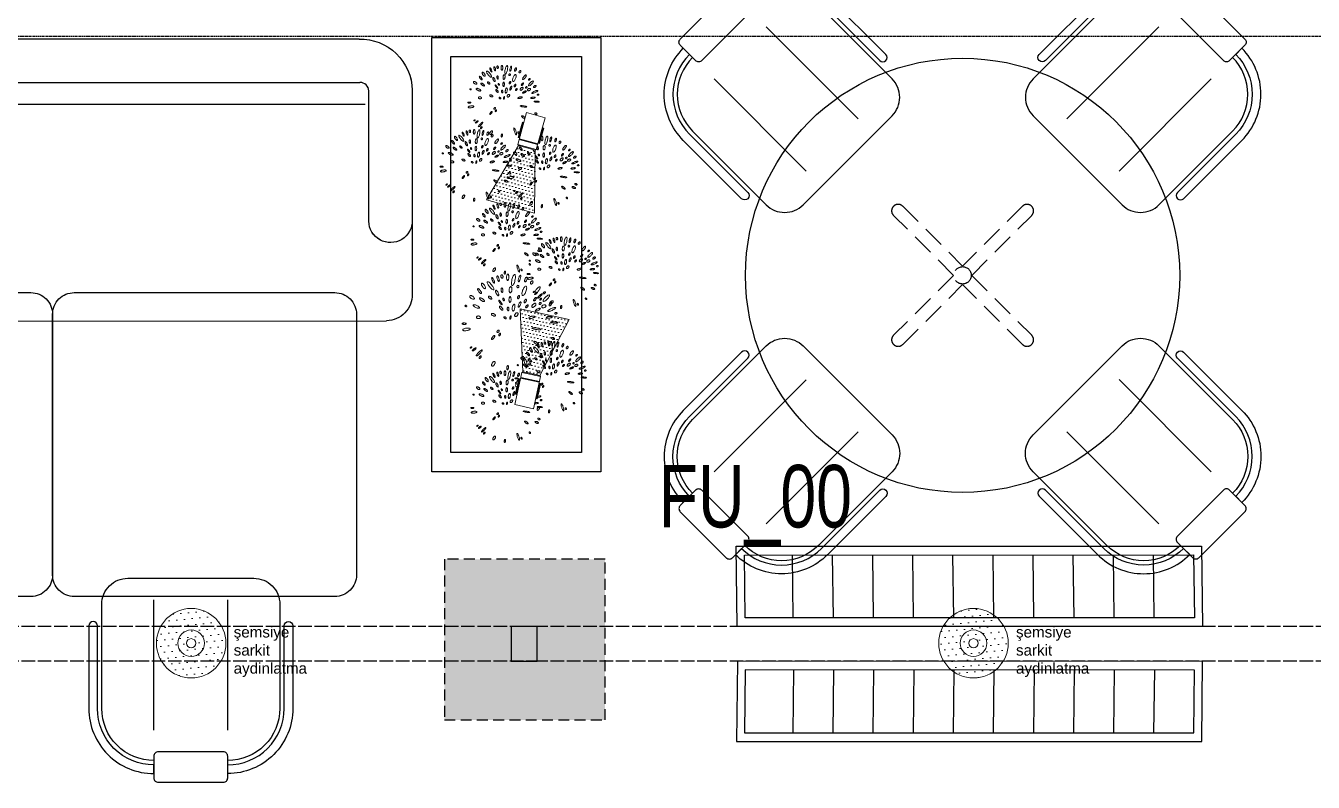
# Model space of a CAD drawing. Header units: millimetres. Extents: x 2562 to 7288, y 778 to 5635.
# Drawn here: x 5415.4 to 5712, y 1087.8 to 1262 of the extents above; entities that cross this region are included whole.
import ezdxf

# ---------------------------------------------------------------- set-up
doc = ezdxf.new("R2010")
doc.units = ezdxf.units.MM
doc.set_wipeout_variables(frame=1)
doc.linetypes.add('HIDDEN', pattern=[0.375, 0.25, -0.125])
doc.linetypes.add('x-ref_base plan 1$0$C2-A104-16$0$HIDDEN', pattern=[0.375, 0.25, -0.125])
for name, color, linetype in [('0-gnl-gor1', 1, 'Continuous'), ('0-gnl-gor2', 6, 'Continuous'), ('0-gnl-gor3', 252, 'Continuous'), ('0-gnl-gor5', 254, 'Continuous'), ('0-gnl-ust', 191, 'HIDDEN'), ('2-tef-aksesuar', 30, 'Continuous'), ('2-tef-hrkt-mobilya', 251, 'Continuous'), ('BH-DO-NOTLAR', 12, 'Continuous')]:
    doc.layers.add(name, color=color, linetype=linetype)
doc.layers.add('ONOFF_LI-11', color=7, linetype='Continuous', lineweight=0, true_color=0xcc33a1)
doc.styles.add('geomim', font='ARIALN.TTF')
doc.styles.get("Standard").update_dxf_attribs({"font": 'arial.ttf'})

# ---------------------------------------------------------------- blocks, each defined once
blk = doc.blocks.new('BP_Abelia grandiflora')
at = {"layer": '0-gnl-gor5', "lineweight": 9}
for points in [[(-0.1169, 0.1861, 0.228205), (-0.1179, 0.1848, 0.088786), (-0.1179, 0.181, 0.045809), (-0.1169, 0.177, 0.034018), (-0.1147, 0.1718, 0.034018), (-0.1117, 0.167, 0.045809), (-0.109, 0.1638, 0.088786), (-0.1059, 0.1617, 0.228205), (-0.1043, 0.1617, 0.228205), (-0.1034, 0.163, 0.088786), (-0.1033, 0.1668, 0.045809), (-0.1044, 0.1708, 0.034018), (-0.1066, 0.176, 0.034018), (-0.1095, 0.1808, 0.045809), (-0.1123, 0.184, 0.088786), (-0.1154, 0.1861, 0.228205)], [(-0.0949, 0.2077, 0.206976), (-0.0962, 0.2062, 0.096084), (-0.0969, 0.2021, 0.052894), (-0.0962, 0.1976, 0.039992), (-0.0943, 0.1919, 0.039992), (-0.0914, 0.1866, 0.052894), (-0.0886, 0.183, 0.096084), (-0.0851, 0.1807, 0.206976), (-0.0831, 0.1807, 0.206976), (-0.0818, 0.1821, 0.096084), (-0.0811, 0.1862, 0.052894), (-0.0818, 0.1908, 0.039992), (-0.0837, 0.1965, 0.039992), (-0.0866, 0.2018, 0.052894), (-0.0894, 0.2054, 0.096084), (-0.0929, 0.2077, 0.206976)], [(-0.0624, 0.1861, 0.029169), (-0.0573, 0.1778, 0.03978), (-0.0528, 0.1723, 0.081053), (-0.0476, 0.1685, 0.247796), (-0.0454, 0.1685, 0.247796), (-0.0441, 0.1704, 0.081053), (-0.0445, 0.1768, 0.03978), (-0.0466, 0.1836, 0.029169), (-0.0507, 0.1924, 0.029169), (-0.0558, 0.2006, 0.03978), (-0.0603, 0.2061, 0.081053), (-0.0655, 0.21, 0.247796), (-0.0677, 0.2099, 0.247796), (-0.0689, 0.2081, 0.081053), (-0.0686, 0.2016, 0.03978), (-0.0665, 0.1949, 0.029169)], [(-0.0439, 0.2257, 0.261938), (-0.0448, 0.2249, 0.075007), (-0.0454, 0.2211, 0.035692), (-0.0451, 0.2169, 0.025978), (-0.044, 0.2111, 0.025978), (-0.0423, 0.2055, 0.035692), (-0.0406, 0.2017, 0.075007), (-0.0383, 0.1986, 0.261938), (-0.0372, 0.1982, 0.261938), (-0.0363, 0.199, 0.075007), (-0.0357, 0.2029, 0.035692), (-0.036, 0.2071, 0.025978), (-0.0371, 0.2128, 0.025978), (-0.0388, 0.2184, 0.035692), (-0.0405, 0.2223, 0.075007), (-0.0428, 0.2254, 0.261938)], [(-0.0182, 0.2289, 0.243416), (-0.0193, 0.2281, 0.082852), (-0.0205, 0.2245, 0.04109), (-0.0209, 0.2203, 0.030206), (-0.0205, 0.2146, 0.030206), (-0.0194, 0.209, 0.04109), (-0.018, 0.205, 0.082852), (-0.0159, 0.2019, 0.243416), (-0.0146, 0.2014, 0.243416), (-0.0135, 0.2022, 0.082852), (-0.0123, 0.2058, 0.04109), (-0.012, 0.21, 0.030206), (-0.0124, 0.2157, 0.030206), (-0.0135, 0.2213, 0.04109), (-0.0149, 0.2252, 0.082852), (-0.0169, 0.2284, 0.243416)], [(0.0025, 0.2302, 0.154562), (0.0008, 0.2297, 0.106795), (-0.0008, 0.2278, 0.073326), (-0.0017, 0.2253, 0.059836), (-0.002, 0.222, 0.059836), (-0.0016, 0.2187, 0.073326), (-0.0005, 0.2163, 0.106795), (0.0013, 0.2145, 0.154562), (0.003, 0.214, 0.154562), (0.0046, 0.2146, 0.106795), (0.0063, 0.2165, 0.073326), (0.0072, 0.219, 0.059836), (0.0075, 0.2223, 0.059836), (0.007, 0.2255, 0.073326), (0.0059, 0.228, 0.106795), (0.0042, 0.2298, 0.154562)], [(0.0309, 0.2284, 0.217322), (0.0291, 0.228, 0.092688), (0.0264, 0.2249, 0.049364), (0.0246, 0.2208, 0.036974), (0.023, 0.215, 0.036974), (0.0223, 0.209, 0.049364), (0.0226, 0.2045, 0.092688), (0.024, 0.2006, 0.217322), (0.0255, 0.1996, 0.217322), (0.0273, 0.2, 0.092688), (0.03, 0.2031, 0.049364), (0.0318, 0.2072, 0.036974), (0.0334, 0.213, 0.036974), (0.0341, 0.219, 0.049364), (0.0338, 0.2235, 0.092688), (0.0324, 0.2274, 0.217322)], [(0.0625, 0.2217, 0.256191), (0.0601, 0.2214, 0.077505), (0.0549, 0.2164, 0.037329), (0.0505, 0.2097, 0.027247), (0.0458, 0.1998, 0.027247), (0.0422, 0.1895, 0.037329), (0.0406, 0.1816, 0.077505), (0.0407, 0.1744, 0.256191), (0.0422, 0.1726, 0.256191), (0.0445, 0.1728, 0.077505), (0.0497, 0.1779, 0.037329), (0.0541, 0.1846, 0.027247), (0.0588, 0.1944, 0.027247), (0.0624, 0.2048, 0.037329), (0.0641, 0.2126, 0.077505), (0.0639, 0.2199, 0.256191)], [(0.0872, 0.2131, 0.259831), (0.0859, 0.213, 0.07593), (0.0827, 0.2101, 0.036288), (0.0799, 0.2062, 0.026439), (0.0768, 0.2004, 0.026439), (0.0743, 0.1943, 0.036288), (0.0731, 0.1897, 0.07593), (0.0729, 0.1854, 0.259831), (0.0737, 0.1843, 0.259831), (0.0751, 0.1844, 0.07593), (0.0783, 0.1873, 0.036288), (0.0811, 0.1912, 0.026439), (0.0842, 0.197, 0.026439), (0.0866, 0.203, 0.036288), (0.0879, 0.2077, 0.07593), (0.088, 0.212, 0.259831)], [(0.1147, 0.1991, 0.205663), (0.1132, 0.1993, 0.096491), (0.1103, 0.1979, 0.053352), (0.1077, 0.1954, 0.040391), (0.105, 0.1915, 0.040391), (0.1029, 0.1873, 0.053352), (0.102, 0.1838, 0.096491), (0.1021, 0.1806, 0.205663), (0.103, 0.1793, 0.205663), (0.1046, 0.1791, 0.096491), (0.1075, 0.1806, 0.053352), (0.1101, 0.1831, 0.040391), (0.1128, 0.1869, 0.040391), (0.1148, 0.1912, 0.053352), (0.1158, 0.1946, 0.096491), (0.1157, 0.1979, 0.205663)], [(0.1382, 0.1775, 0.15118), (0.1365, 0.1782, 0.106997), (0.134, 0.1779, 0.074795), (0.1316, 0.1766, 0.061485), (0.1292, 0.1743, 0.061485), (0.1274, 0.1716, 0.074795), (0.1266, 0.169, 0.106997), (0.1268, 0.1664, 0.15118), (0.1278, 0.1649, 0.15118), (0.1295, 0.1642, 0.106997), (0.132, 0.1645, 0.074795), (0.1344, 0.1658, 0.061485), (0.1368, 0.1681, 0.061485), (0.1386, 0.1708, 0.074795), (0.1394, 0.1734, 0.106997), (0.1392, 0.176, 0.15118)], [(-0.1882, 0.1194, 0.136055), (-0.1885, 0.1183, 0.10695), (-0.1881, 0.1168, 0.081551), (-0.1873, 0.1156, 0.069671), (-0.1859, 0.1145, 0.069671), (-0.1842, 0.1138, 0.081551), (-0.1827, 0.1137, 0.10695), (-0.1813, 0.1141, 0.136055), (-0.1805, 0.1149, 0.136055), (-0.1802, 0.116, 0.10695), (-0.1805, 0.1174, 0.081551), (-0.1814, 0.1187, 0.069671), (-0.1828, 0.1198, 0.069671), (-0.1844, 0.1204, 0.081551), (-0.1859, 0.1206, 0.10695), (-0.1873, 0.1202, 0.136055)], [(-0.1584, 0.1599, 0.17972), (-0.1593, 0.158, 0.103229), (-0.1587, 0.1544, 0.062965), (-0.157, 0.151, 0.049171), (-0.1537, 0.1471, 0.049171), (-0.1498, 0.144, 0.062965), (-0.1463, 0.1423, 0.103229), (-0.1427, 0.1419, 0.17972), (-0.1408, 0.1428, 0.17972), (-0.14, 0.1447, 0.103229), (-0.1405, 0.1483, 0.062965), (-0.1423, 0.1518, 0.049171), (-0.1455, 0.1556, 0.049171), (-0.1494, 0.1587, 0.062965), (-0.1529, 0.1604, 0.103229), (-0.1565, 0.1608, 0.17972)], [(-0.1156, 0.1428, 0.225102), (-0.1162, 0.1413, 0.08993), (-0.1152, 0.1376, 0.046807), (-0.1131, 0.134, 0.03484), (-0.1095, 0.1297, 0.03484), (-0.1053, 0.1259, 0.046807), (-0.1018, 0.1236, 0.08993), (-0.0982, 0.1225, 0.225102), (-0.0967, 0.123, 0.225102), (-0.0961, 0.1245, 0.08993), (-0.0971, 0.1282, 0.046807), (-0.0992, 0.1318, 0.03484), (-0.1028, 0.1361, 0.03484), (-0.1069, 0.1399, 0.046807), (-0.1104, 0.1422, 0.08993), (-0.1141, 0.1433, 0.225102)], [(-0.0742, 0.1435, 0.185857), (-0.075, 0.1421, 0.10188), (-0.0748, 0.1393, 0.060594), (-0.0736, 0.1365, 0.046923), (-0.0714, 0.1332, 0.046923), (-0.0686, 0.1304, 0.060594), (-0.066, 0.1288, 0.10188), (-0.0633, 0.1281, 0.185857), (-0.0618, 0.1286, 0.185857), (-0.061, 0.13, 0.10188), (-0.0612, 0.1328, 0.060594), (-0.0623, 0.1357, 0.046923), (-0.0646, 0.1389, 0.046923), (-0.0674, 0.1417, 0.060594), (-0.07, 0.1434, 0.10188), (-0.0727, 0.144, 0.185857)], [(-0.0361, 0.1647, 0.224678), (-0.0373, 0.1636, 0.090084), (-0.0382, 0.1598, 0.046944), (-0.0381, 0.1555, 0.034953), (-0.0369, 0.1499, 0.034953), (-0.035, 0.1445, 0.046944), (-0.0329, 0.1407, 0.090084), (-0.0301, 0.1379, 0.224678), (-0.0285, 0.1376, 0.224678), (-0.0273, 0.1387, 0.090084), (-0.0264, 0.1425, 0.046944), (-0.0265, 0.1468, 0.034953), (-0.0277, 0.1525, 0.034953), (-0.0296, 0.1579, 0.046944), (-0.0317, 0.1617, 0.090084), (-0.0345, 0.1644, 0.224678)], [(-0.0073, 0.1703, 0.208148), (-0.0086, 0.1698, 0.095716), (-0.0104, 0.1674, 0.052486), (-0.0115, 0.1642, 0.039639), (-0.0122, 0.1599, 0.039639), (-0.0122, 0.1556, 0.052486), (-0.0116, 0.1523, 0.095716), (-0.0102, 0.1497, 0.208148), (-0.0089, 0.149, 0.208148), (-0.0075, 0.1495, 0.095716), (-0.0058, 0.1519, 0.052486), (-0.0047, 0.155, 0.039639), (-0.004, 0.1593, 0.039639), (-0.004, 0.1637, 0.052486), (-0.0046, 0.1669, 0.095716), (-0.006, 0.1696, 0.208148)], [(-0.0097, 0.1225, 0.164937), (-0.0107, 0.1219, 0.10574), (-0.0115, 0.1203, 0.068929), (-0.0118, 0.1184, 0.055121), (-0.0115, 0.1159, 0.055121), (-0.0107, 0.1136, 0.068929), (-0.0096, 0.112, 0.10574), (-0.0081, 0.1109, 0.164937), (-0.007, 0.1108, 0.164937), (-0.006, 0.1114, 0.10574), (-0.0051, 0.113, 0.068929), (-0.0049, 0.115, 0.055121), (-0.0051, 0.1174, 0.055121), (-0.006, 0.1197, 0.068929), (-0.007, 0.1213, 0.10574), (-0.0085, 0.1224, 0.164937)], [(0.0237, 0.1248, 0.221241), (0.0221, 0.1244, 0.091319), (0.0196, 0.1216, 0.048066), (0.0178, 0.1178, 0.035885), (0.0163, 0.1124, 0.035885), (0.0156, 0.1069, 0.048066), (0.0158, 0.1028, 0.091319), (0.017, 0.0992, 0.221241), (0.0183, 0.0982, 0.221241), (0.0199, 0.0986, 0.091319), (0.0224, 0.1014, 0.048066), (0.0241, 0.1052, 0.035885), (0.0256, 0.1105, 0.035885), (0.0263, 0.1161, 0.048066), (0.0262, 0.1202, 0.091319), (0.025, 0.1238, 0.221241)], [(0.0349, 0.1693, 0.191592), (0.0327, 0.169, 0.100474), (0.0295, 0.1664, 0.058435), (0.0271, 0.1626, 0.044925), (0.0251, 0.1571, 0.044925), (0.0241, 0.1513, 0.058435), (0.0242, 0.1468, 0.100474), (0.0257, 0.1429, 0.191592), (0.0274, 0.1416, 0.191592), (0.0296, 0.1419, 0.100474), (0.0328, 0.1445, 0.058435), (0.0352, 0.1483, 0.044925), (0.0372, 0.1538, 0.044925), (0.0382, 0.1596, 0.058435), (0.0381, 0.1641, 0.100474), (0.0366, 0.1679, 0.191592)], [(0.0661, 0.1221, 0.181524), (0.0647, 0.1224, 0.10285), (0.0625, 0.1216, 0.062262), (0.0604, 0.12, 0.048498), (0.0583, 0.1175, 0.048498), (0.0568, 0.1145, 0.062262), (0.0561, 0.1121, 0.10285), (0.0562, 0.1097, 0.181524), (0.057, 0.1086, 0.181524), (0.0584, 0.1082, 0.10285), (0.0606, 0.109, 0.062262), (0.0627, 0.1106, 0.048498), (0.0648, 0.1132, 0.048498), (0.0663, 0.1161, 0.062262), (0.067, 0.1186, 0.10285), (0.0669, 0.121, 0.181524)], [(0.0696, 0.1689, 0.110174), (0.0678, 0.1694, 0.102587), (0.0658, 0.169, 0.093413), (0.0641, 0.1678, 0.08782), (0.0629, 0.1661, 0.08782), (0.0623, 0.164, 0.093413), (0.0624, 0.162, 0.102587), (0.0634, 0.1602, 0.110174), (0.0648, 0.159, 0.110174), (0.0666, 0.1586, 0.102587), (0.0686, 0.159, 0.093413), (0.0703, 0.1601, 0.08782), (0.0716, 0.1619, 0.08782), (0.0722, 0.1639, 0.093413), (0.072, 0.166, 0.102587), (0.0711, 0.1678, 0.110174)], [(0.1041, 0.1589, 0.219849), (0.1013, 0.1592, 0.09181), (0.0958, 0.156, 0.048525), (0.0909, 0.1509, 0.036269), (0.0857, 0.1431, 0.036269), (0.0816, 0.1346, 0.048525), (0.0797, 0.1279, 0.09181), (0.0797, 0.1215, 0.219849), (0.0813, 0.1192, 0.219849), (0.084, 0.119, 0.09181), (0.0896, 0.1222, 0.048525), (0.0944, 0.1273, 0.036269), (0.0997, 0.1351, 0.036269), (0.1038, 0.1435, 0.048525), (0.1057, 0.1503, 0.09181), (0.1057, 0.1567, 0.219849)], [(0.1675, 0.1451, 0.224459), (0.1656, 0.1458, 0.090164), (0.1609, 0.1447, 0.047015), (0.1562, 0.1421, 0.035012), (0.1506, 0.1377, 0.035012), (0.1457, 0.1326, 0.047015), (0.1427, 0.1282, 0.090164), (0.1412, 0.1236, 0.224459), (0.1418, 0.1216, 0.224459), (0.1437, 0.1209, 0.090164), (0.1484, 0.122, 0.047015), (0.153, 0.1245, 0.035012), (0.1586, 0.129, 0.035012), (0.1635, 0.1341, 0.047015), (0.1665, 0.1385, 0.090164), (0.1681, 0.1431, 0.224459)], [(0.1873, 0.118, 0.167836), (0.1863, 0.1188, 0.105336), (0.1844, 0.119, 0.067731), (0.1823, 0.1185, 0.053888), (0.18, 0.1173, 0.053888), (0.178, 0.1156, 0.067731), (0.1767, 0.1139, 0.105336), (0.1762, 0.112, 0.167836), (0.1765, 0.1108, 0.167836), (0.1775, 0.1101, 0.105336), (0.1794, 0.1099, 0.067731), (0.1815, 0.1103, 0.053888), (0.1838, 0.1116, 0.053888), (0.1858, 0.1133, 0.067731), (0.1871, 0.1149, 0.105336), (0.1876, 0.1168, 0.167836)], [(-0.1503, 0.1158, 0.222164), (-0.1506, 0.1139, 0.090991), (-0.1487, 0.1099, 0.047763), (-0.1455, 0.1062, 0.035633), (-0.1404, 0.102, 0.035633), (-0.1348, 0.0986, 0.047763), (-0.1302, 0.0968, 0.090991), (-0.1258, 0.0964, 0.222164), (-0.1242, 0.0973, 0.222164), (-0.1238, 0.0992, 0.090991), (-0.1257, 0.1032, 0.047763), (-0.1289, 0.1069, 0.035633), (-0.134, 0.1111, 0.035633), (-0.1396, 0.1145, 0.047763), (-0.1442, 0.1163, 0.090991), (-0.1486, 0.1167, 0.222164)], [(-0.1458, 0.0585, 0.14574), (-0.1458, 0.0563, 0.107166), (-0.1443, 0.0536, 0.077192), (-0.1418, 0.0515, 0.064269), (-0.1383, 0.05, 0.064269), (-0.1344, 0.0494, 0.077192), (-0.1312, 0.0498, 0.107166), (-0.1285, 0.0512, 0.14574), (-0.1273, 0.0531, 0.14574), (-0.1273, 0.0554, 0.107166), (-0.1288, 0.0581, 0.077192), (-0.1313, 0.0601, 0.064269), (-0.1348, 0.0617, 0.064269), (-0.1387, 0.0623, 0.077192), (-0.1419, 0.0619, 0.107166), (-0.1446, 0.0604, 0.14574)], [(-0.0748, 0.0608, 0.17178), (-0.0753, 0.059, 0.104715), (-0.0743, 0.0561, 0.066124), (-0.0723, 0.0535, 0.052265), (-0.0692, 0.0509, 0.052265), (-0.0655, 0.0491, 0.066124), (-0.0623, 0.0483, 0.104715), (-0.0593, 0.0486, 0.17178), (-0.0578, 0.0498, 0.17178), (-0.0574, 0.0516, 0.104715), (-0.0583, 0.0544, 0.066124), (-0.0603, 0.057, 0.052265), (-0.0635, 0.0596, 0.052265), (-0.0672, 0.0615, 0.066124), (-0.0703, 0.0622, 0.104715), (-0.0733, 0.0619, 0.17178)], [(-0.0318, 0.0896, 0.218092), (-0.0326, 0.0885, 0.092422), (-0.0328, 0.0851, 0.049107), (-0.0319, 0.0815, 0.036758), (-0.0299, 0.077, 0.036758), (-0.0273, 0.0729, 0.049107), (-0.0248, 0.0701, 0.092422), (-0.022, 0.0684, 0.218092), (-0.0205, 0.0685, 0.218092), (-0.0196, 0.0696, 0.092422), (-0.0195, 0.073, 0.049107), (-0.0203, 0.0766, 0.036758), (-0.0223, 0.0811, 0.036758), (-0.025, 0.0852, 0.049107), (-0.0274, 0.088, 0.092422), (-0.0303, 0.0897, 0.218092)], [(-0.0304, 0.1171, 0.270783), (-0.0309, 0.1163, 0.071066), (-0.0307, 0.1129, 0.033234), (-0.0297, 0.1092, 0.024094), (-0.0277, 0.1044, 0.024094), (-0.0252, 0.0997, 0.033234), (-0.0231, 0.0966, 0.071066), (-0.0205, 0.0942, 0.270783), (-0.0196, 0.0941, 0.270783), (-0.019, 0.0949, 0.071066), (-0.0193, 0.0984, 0.033234), (-0.0203, 0.1021, 0.024094), (-0.0223, 0.1069, 0.024094), (-0.0248, 0.1115, 0.033234), (-0.0269, 0.1146, 0.071066), (-0.0294, 0.117, 0.270783)], [(0.0052, 0.0784, 0.182227), (0.0039, 0.0779, 0.102698), (0.0023, 0.0761, 0.061989), (0.0013, 0.0736, 0.048238), (0.0008, 0.0702, 0.048238), (0.001, 0.0668, 0.061989), (0.0017, 0.0643, 0.102698), (0.003, 0.0623, 0.182227), (0.0043, 0.0617, 0.182227), (0.0056, 0.0621, 0.102698), (0.0072, 0.064, 0.061989), (0.0082, 0.0665, 0.048238), (0.0087, 0.0698, 0.048238), (0.0085, 0.0732, 0.061989), (0.0079, 0.0758, 0.102698), (0.0065, 0.0778, 0.182227)], [(0.0359, 0.0865, 0.213517), (0.0338, 0.0863, 0.093974), (0.0304, 0.0835, 0.050644), (0.0276, 0.0795, 0.038059), (0.0249, 0.0736, 0.038059), (0.0232, 0.0674, 0.050644), (0.0227, 0.0625, 0.093974), (0.0236, 0.0581, 0.213517), (0.025, 0.0567, 0.213517), (0.0271, 0.0569, 0.093974), (0.0305, 0.0597, 0.050644), (0.0333, 0.0637, 0.038059), (0.036, 0.0696, 0.038059), (0.0377, 0.0759, 0.050644), (0.0382, 0.0807, 0.093974), (0.0373, 0.0851, 0.213517)], [(0.0679, 0.0919, 0.234361), (0.0665, 0.0921, 0.086447), (0.0632, 0.0903, 0.043866), (0.0603, 0.0875, 0.032434), (0.0569, 0.0832, 0.032434), (0.0542, 0.0785, 0.043866), (0.0527, 0.0747, 0.086447), (0.0523, 0.071, 0.234361), (0.053, 0.0698, 0.234361), (0.0544, 0.0696, 0.086447), (0.0576, 0.0714, 0.043866), (0.0606, 0.0742, 0.032434), (0.0639, 0.0785, 0.032434), (0.0667, 0.0832, 0.043866), (0.0681, 0.087, 0.086447), (0.0686, 0.0907, 0.234361)], [(0.094, 0.0995, 0.190551), (0.0926, 0.0999, 0.100739), (0.0901, 0.0991, 0.058823), (0.0878, 0.0973, 0.045281), (0.0853, 0.0945, 0.045281), (0.0834, 0.0913, 0.058823), (0.0825, 0.0885, 0.100739), (0.0824, 0.0859, 0.190551), (0.0832, 0.0847, 0.190551), (0.0846, 0.0843, 0.100739), (0.0871, 0.0852, 0.058823), (0.0894, 0.0869, 0.045281), (0.0919, 0.0897, 0.045281), (0.0938, 0.0929, 0.058823), (0.0947, 0.0957, 0.100739), (0.0948, 0.0983, 0.190551)], [(0.0981, 0.0721, 0.189405), (0.0969, 0.0727, 0.101026), (0.0946, 0.0725, 0.059252), (0.0923, 0.0715, 0.045676), (0.0897, 0.0696, 0.045676), (0.0874, 0.0673, 0.059252), (0.086, 0.0651, 0.101026), (0.0855, 0.0629, 0.189405), (0.0859, 0.0617, 0.189405), (0.087, 0.0611, 0.101026), (0.0893, 0.0613, 0.059252), (0.0916, 0.0623, 0.045676), (0.0943, 0.0642, 0.045676), (0.0966, 0.0665, 0.059252), (0.0979, 0.0686, 0.101026), (0.0985, 0.0709, 0.189405)], [(0.1346, 0.0725, 0.173385), (0.1328, 0.0738, 0.104439), (0.1293, 0.0741, 0.065477), (0.1255, 0.0731, 0.051621), (0.1212, 0.0708, 0.051621), (0.1175, 0.0676, 0.065477), (0.1152, 0.0645, 0.104439), (0.1142, 0.0611, 0.173385), (0.1147, 0.059, 0.173385), (0.1165, 0.0577, 0.104439), (0.1201, 0.0574, 0.065477), (0.1238, 0.0584, 0.051621), (0.1281, 0.0607, 0.051621), (0.1318, 0.0639, 0.065477), (0.1341, 0.067, 0.104439), (0.1351, 0.0704, 0.173385)], [(0.1418, 0.0995, 0.211516), (0.1406, 0.1001, 0.094634), (0.1379, 0.0995, 0.051326), (0.1352, 0.098, 0.038641), (0.132, 0.0955, 0.038641), (0.1293, 0.0925, 0.051326), (0.1277, 0.0899, 0.094634), (0.1269, 0.0872, 0.211516), (0.1274, 0.086, 0.211516), (0.1285, 0.0855, 0.094634), (0.1313, 0.0861, 0.051326), (0.134, 0.0875, 0.038641), (0.1371, 0.0901, 0.038641), (0.1398, 0.0931, 0.051326), (0.1415, 0.0957, 0.094634), (0.1422, 0.0983, 0.211516)], [(0.1594, 0.073, 0.141068), (0.1582, 0.0738, 0.107148), (0.1564, 0.0742, 0.079281), (0.1545, 0.0738, 0.066799), (0.1524, 0.0727, 0.066799), (0.1507, 0.0711, 0.079281), (0.1497, 0.0694, 0.107148), (0.1494, 0.0676, 0.141068), (0.1499, 0.0662, 0.141068), (0.151, 0.0653, 0.107148), (0.1529, 0.065, 0.079281), (0.1548, 0.0654, 0.066799), (0.1569, 0.0665, 0.066799), (0.1586, 0.0681, 0.079281), (0.1596, 0.0698, 0.107148), (0.1598, 0.0716, 0.141068)], [(0.1792, 0.0558, 0.150587), (0.178, 0.0578, 0.107025), (0.1752, 0.0595, 0.075054), (0.1717, 0.06, 0.06178), (0.1675, 0.0595, 0.06178), (0.1636, 0.058, 0.075054), (0.1608, 0.056, 0.107025), (0.1591, 0.0532, 0.150587), (0.1589, 0.0509, 0.150587), (0.1601, 0.0489, 0.107025), (0.163, 0.0472, 0.075054), (0.1664, 0.0467, 0.06178), (0.1706, 0.0472, 0.06178), (0.1745, 0.0487, 0.075054), (0.1773, 0.0507, 0.107025), (0.1791, 0.0535, 0.150587)], [(0.2035, 0.1, 0.241866), (0.2017, 0.1009, 0.08348), (0.1962, 0.1001, 0.041558), (0.1905, 0.0976, 0.030579), (0.1834, 0.0932, 0.030579), (0.1768, 0.088, 0.041558), (0.1726, 0.0835, 0.08348), (0.1699, 0.0786, 0.241866), (0.1702, 0.0766, 0.241866), (0.172, 0.0756, 0.08348), (0.1775, 0.0765, 0.041558), (0.1832, 0.0789, 0.030579), (0.1903, 0.0833, 0.030579), (0.1969, 0.0886, 0.041558), (0.2011, 0.0931, 0.08348), (0.2038, 0.098, 0.241866)], [(0.2153, 0.0698, 0.167894), (0.214, 0.071, 0.105327), (0.2112, 0.0717, 0.067707), (0.2082, 0.0713, 0.053864), (0.2047, 0.0699, 0.053864), (0.2015, 0.0678, 0.067707), (0.1994, 0.0656, 0.105327), (0.1983, 0.063, 0.167894), (0.1986, 0.0612, 0.167894), (0.1999, 0.06, 0.105327), (0.2026, 0.0594, 0.067707), (0.2056, 0.0598, 0.053864), (0.2092, 0.0611, 0.053864), (0.2124, 0.0632, 0.067707), (0.2144, 0.0654, 0.105327), (0.2155, 0.068, 0.167894)], [(-0.2179, 0.0108, 0.226996), (-0.2171, 0.009, 0.089235), (-0.2128, 0.0066, 0.046197), (-0.2076, 0.0053, 0.034337), (-0.2004, 0.0047, 0.034337), (-0.1932, 0.0051, 0.046197), (-0.188, 0.0062, 0.089235), (-0.1836, 0.0085, 0.226996), (-0.1827, 0.0103, 0.226996), (-0.1836, 0.0121, 0.089235), (-0.1878, 0.0145, 0.046197), (-0.1931, 0.0158, 0.034337), (-0.2003, 0.0164, 0.034337), (-0.2075, 0.016, 0.046197), (-0.2127, 0.0149, 0.089235), (-0.217, 0.0126, 0.226996)], [(-0.2157, 0.0401, 0.218506), (-0.2154, 0.0389, 0.092278), (-0.2133, 0.0371, 0.048969), (-0.2106, 0.0359, 0.036642), (-0.2068, 0.0349, 0.036642), (-0.2029, 0.0344, 0.048969), (-0.1999, 0.0346, 0.092278), (-0.1974, 0.0355, 0.218506), (-0.1967, 0.0365, 0.218506), (-0.197, 0.0376, 0.092278), (-0.199, 0.0394, 0.048969), (-0.2017, 0.0406, 0.036642), (-0.2055, 0.0416, 0.036642), (-0.2095, 0.0421, 0.048969), (-0.2124, 0.0419, 0.092278), (-0.215, 0.041, 0.218506)], [(-0.0205, 0.0374, 0.159367), (-0.0211, 0.0362, 0.106385), (-0.0211, 0.0342, 0.071268), (-0.0202, 0.0322, 0.05759), (-0.0187, 0.0301, 0.05759), (-0.0166, 0.0284, 0.071268), (-0.0147, 0.0275, 0.106385), (-0.0127, 0.0273, 0.159367), (-0.0115, 0.0279, 0.159367), (-0.0108, 0.0291, 0.106385), (-0.0109, 0.0311, 0.071268), (-0.0117, 0.0331, 0.05759), (-0.0133, 0.0352, 0.05759), (-0.0153, 0.0369, 0.071268), (-0.0173, 0.0378, 0.106385), (-0.0193, 0.0379, 0.159367)], [(0.012, 0.0369, 0.233435), (0.0111, 0.0368, 0.086805), (0.0093, 0.0354, 0.044155), (0.0079, 0.0333, 0.032669), (0.0064, 0.0302, 0.032669), (0.0053, 0.027, 0.044155), (0.0049, 0.0245, 0.086805), (0.0051, 0.0223, 0.233435), (0.0057, 0.0216, 0.233435), (0.0066, 0.0216, 0.086805), (0.0083, 0.0231, 0.044155), (0.0097, 0.0252, 0.032669), (0.0112, 0.0282, 0.032669), (0.0123, 0.0315, 0.044155), (0.0128, 0.034, 0.086805), (0.0126, 0.0362, 0.233435)], [(0.0453, 0.0441, 0.148782), (0.0434, 0.0454, 0.107096), (0.0403, 0.0456, 0.075846), (0.0371, 0.0447, 0.062692), (0.0338, 0.0425, 0.062692), (0.031, 0.0396, 0.075846), (0.0295, 0.0367, 0.107096), (0.0291, 0.0336, 0.148782), (0.03, 0.0315, 0.148782), (0.0319, 0.0302, 0.107096), (0.035, 0.03, 0.075846), (0.0382, 0.0309, 0.062692), (0.0416, 0.0331, 0.062692), (0.0443, 0.036, 0.075846), (0.0458, 0.0389, 0.107096), (0.0462, 0.042, 0.148782)], [(0.1193, 0.0144, 0.224989), (0.1186, 0.0158, 0.089971), (0.1151, 0.0174, 0.046843), (0.1111, 0.0181, 0.03487), (0.1055, 0.0181, 0.03487), (0.1, 0.0173, 0.046843), (0.096, 0.0161, 0.089971), (0.0928, 0.014, 0.224989), (0.0922, 0.0125, 0.224989), (0.093, 0.0112, 0.089971), (0.0964, 0.0096, 0.046843), (0.1005, 0.0089, 0.03487), (0.1061, 0.0089, 0.03487), (0.1116, 0.0097, 0.046843), (0.1156, 0.0109, 0.089971), (0.1188, 0.0129, 0.224989)], [(0.1513, 0.0468, 0.242243), (0.1503, 0.0477, 0.083327), (0.1468, 0.0483, 0.041444), (0.1429, 0.0479, 0.030488), (0.1377, 0.0467, 0.030488), (0.1327, 0.0448, 0.041444), (0.1293, 0.0429, 0.083327), (0.1267, 0.0404, 0.242243), (0.1265, 0.0392, 0.242243), (0.1274, 0.0382, 0.083327), (0.1309, 0.0377, 0.041444), (0.1348, 0.0381, 0.030488), (0.14, 0.0393, 0.030488), (0.145, 0.0412, 0.041444), (0.1484, 0.0431, 0.083327), (0.151, 0.0456, 0.242243)], [(0.1986, -0.0014, 0.244655), (0.198, -0.0002, 0.082347), (0.1947, 0.0016, 0.040717), (0.1907, 0.0027, 0.02991), (0.185, 0.0033, 0.02991), (0.1794, 0.0032, 0.040717), (0.1752, 0.0026, 0.082347), (0.1718, 0.0011, 0.244655), (0.1711, 0, 0.244655), (0.1716, -0.0013, 0.082347), (0.175, -0.0031, 0.040717), (0.179, -0.0041, 0.02991), (0.1846, -0.0047, 0.02991), (0.1903, -0.0046, 0.040717), (0.1944, -0.004, 0.082347), (0.1979, -0.0026, 0.244655)], [(0.2216, 0.0378, 0.277561), (0.2205, 0.0388, 0.067974), (0.2151, 0.0394, 0.031398), (0.209, 0.0388, 0.0227), (0.2009, 0.0372, 0.0227), (0.1929, 0.0348, 0.031398), (0.1873, 0.0324, 0.067974), (0.1828, 0.0293, 0.277561), (0.1824, 0.0279, 0.277561), (0.1834, 0.0269, 0.067974), (0.1889, 0.0263, 0.031398), (0.1949, 0.0269, 0.0227), (0.203, 0.0285, 0.0227), (0.211, 0.031, 0.031398), (0.2166, 0.0333, 0.067974), (0.2211, 0.0364, 0.277561)], [(0.2238, 0.0126, 0.132495), (0.2234, 0.014, 0.106693), (0.2222, 0.0153, 0.083176), (0.2206, 0.0161, 0.071819), (0.2184, 0.0164, 0.071819), (0.2163, 0.0161, 0.083176), (0.2146, 0.0153, 0.106693), (0.2134, 0.014, 0.132495), (0.213, 0.0126, 0.132495), (0.2134, 0.0112, 0.106693), (0.2146, 0.0098, 0.083176), (0.2163, 0.009, 0.071819), (0.2184, 0.0087, 0.071819), (0.2206, 0.009, 0.083176), (0.2222, 0.0098, 0.106693), (0.2234, 0.0112, 0.132495)], [(-0.0769, -0.0398, 0.241023), (-0.078, -0.0393, 0.083819), (-0.0811, -0.0402, 0.041814), (-0.0843, -0.042, 0.030784), (-0.0881, -0.0451, 0.030784), (-0.0915, -0.0485, 0.041814), (-0.0937, -0.0514, 0.083819), (-0.0949, -0.0545, 0.241023), (-0.0946, -0.0556, 0.241023), (-0.0935, -0.0561, 0.083819), (-0.0903, -0.0552, 0.041814), (-0.0872, -0.0534, 0.030784), (-0.0834, -0.0504, 0.030784), (-0.0799, -0.0469, 0.041814), (-0.0778, -0.044, 0.083819), (-0.0766, -0.0409, 0.241023)], [(-0.0535, -0.0192, 0.151181), (-0.0547, -0.0184, 0.106997), (-0.0568, -0.0183, 0.074794), (-0.0589, -0.0189, 0.061485), (-0.0612, -0.0203, 0.061485), (-0.063, -0.0223, 0.074794), (-0.0641, -0.0242, 0.106997), (-0.0643, -0.0263, 0.151181), (-0.0638, -0.0276, 0.151181), (-0.0625, -0.0284, 0.106997), (-0.0605, -0.0286, 0.074794), (-0.0584, -0.028, 0.061485), (-0.0561, -0.0265, 0.061485), (-0.0542, -0.0246, 0.074794), (-0.0532, -0.0226, 0.106997), (-0.0529, -0.0206, 0.151181)], [(-0.0498, -0.0342, 0.175332), (-0.0509, -0.0338, 0.104088), (-0.0528, -0.0342, 0.064698), (-0.0546, -0.0353, 0.050853), (-0.0565, -0.0372, 0.050853), (-0.058, -0.0395, 0.064698), (-0.0587, -0.0415, 0.104088), (-0.0588, -0.0434, 0.175332), (-0.0582, -0.0444, 0.175332), (-0.0571, -0.0448, 0.104088), (-0.0551, -0.0444, 0.064698), (-0.0533, -0.0433, 0.050853), (-0.0514, -0.0414, 0.050853), (-0.0499, -0.0391, 0.064698), (-0.0492, -0.0371, 0.104088), (-0.0492, -0.0352, 0.175332)], [(0.1367, -0.0488, 0.30054), (0.1364, -0.0476, 0.057112), (0.1318, -0.0445, 0.025448), (0.1262, -0.0419, 0.018256), (0.1183, -0.0389, 0.018256), (0.1101, -0.0366, 0.025448), (0.1041, -0.0354, 0.057112), (0.0985, -0.0353, 0.30054), (0.0976, -0.036, 0.30054), (0.0979, -0.0371, 0.057112), (0.1025, -0.0403, 0.025448), (0.108, -0.0429, 0.018256), (0.116, -0.0458, 0.018256), (0.1242, -0.0482, 0.025448), (0.1302, -0.0493, 0.057112), (0.1358, -0.0495, 0.30054)], [(0.2184, -0.032, 0.290135), (0.2181, -0.0311, 0.062096), (0.2144, -0.0287, 0.028093), (0.2099, -0.0268, 0.020218), (0.2034, -0.0249, 0.020218), (0.1969, -0.0235, 0.028093), (0.192, -0.0229, 0.062096), (0.1876, -0.0232, 0.290135), (0.1869, -0.0239, 0.290135), (0.1872, -0.0249, 0.062096), (0.1909, -0.0273, 0.028093), (0.1954, -0.0291, 0.020218), (0.2018, -0.0311, 0.020218), (0.2084, -0.0325, 0.028093), (0.2132, -0.033, 0.062096), (0.2177, -0.0327, 0.290135)], [(-0.199, -0.0776, 0.203392), (-0.1984, -0.078, 0.097182), (-0.1969, -0.0782, 0.054153), (-0.1953, -0.0778, 0.04109), (-0.1933, -0.077, 0.04109), (-0.1914, -0.0758, 0.054153), (-0.1902, -0.0747, 0.097182), (-0.1895, -0.0733, 0.203392), (-0.1895, -0.0726, 0.203392), (-0.1901, -0.0721, 0.097182), (-0.1916, -0.072, 0.054153), (-0.1932, -0.0723, 0.04109), (-0.1952, -0.0732, 0.04109), (-0.1971, -0.0744, 0.054153), (-0.1983, -0.0755, 0.097182), (-0.199, -0.0768, 0.203392)], [(-0.1913, -0.0915, 0.248362), (-0.1905, -0.0921, 0.080818), (-0.1875, -0.092, 0.039613), (-0.1843, -0.0911, 0.029036), (-0.1802, -0.0893, 0.029036), (-0.1764, -0.087, 0.039613), (-0.1738, -0.085, 0.080818), (-0.1719, -0.0826, 0.248362), (-0.1719, -0.0816, 0.248362), (-0.1728, -0.081, 0.080818), (-0.1758, -0.0811, 0.039613), (-0.1789, -0.082, 0.029036), (-0.183, -0.0838, 0.029036), (-0.1869, -0.0861, 0.039613), (-0.1895, -0.0881, 0.080818), (-0.1913, -0.0905, 0.248362)], [(-0.1769, -0.1172, 0.283742), (-0.1757, -0.1177, 0.065106), (-0.1707, -0.1163, 0.029758), (-0.1657, -0.1138, 0.021464), (-0.1591, -0.1096, 0.021464), (-0.1529, -0.1049, 0.029758), (-0.1488, -0.101, 0.065106), (-0.1457, -0.0969, 0.283742), (-0.1458, -0.0956, 0.283742), (-0.147, -0.0951, 0.065106), (-0.1519, -0.0965, 0.029758), (-0.157, -0.099, 0.021464), (-0.1636, -0.1032, 0.021464), (-0.1698, -0.1079, 0.029758), (-0.1739, -0.1118, 0.065106), (-0.177, -0.1159, 0.283742)], [(0.1147, -0.1173, 0.230196), (0.1152, -0.1159, 0.088039), (0.1142, -0.1123, 0.045175), (0.1121, -0.1087, 0.033499), (0.1085, -0.1045, 0.033499), (0.1044, -0.1007, 0.045175), (0.101, -0.0984, 0.088039), (0.0974, -0.0972, 0.230196), (0.096, -0.0977, 0.230196), (0.0955, -0.0991, 0.088039), (0.0965, -0.1027, 0.045175), (0.0986, -0.1063, 0.033499), (0.1021, -0.1105, 0.033499), (0.1062, -0.1143, 0.045175), (0.1097, -0.1166, 0.088039), (0.1132, -0.1178, 0.230196)], [(0.1774, -0.124, 0.195041), (0.1777, -0.1223, 0.099565), (0.1765, -0.1193, 0.057161), (0.1742, -0.1165, 0.043768), (0.1706, -0.1136, 0.043768), (0.1665, -0.1114, 0.057161), (0.1631, -0.1103, 0.099565), (0.1599, -0.1104, 0.195041), (0.1585, -0.1114, 0.195041), (0.1581, -0.113, 0.099565), (0.1593, -0.1161, 0.057161), (0.1616, -0.1188, 0.043768), (0.1652, -0.1217, 0.043768), (0.1693, -0.1239, 0.057161), (0.1727, -0.125, 0.099565), (0.176, -0.1249, 0.195041)], [(0.1909, -0.1037, 0.147171), (0.1914, -0.1021, 0.107141), (0.191, -0.0999, 0.076557), (0.1897, -0.0979, 0.06352), (0.1876, -0.096, 0.06352), (0.185, -0.0946, 0.076557), (0.1827, -0.0942, 0.107141), (0.1805, -0.0946, 0.147171), (0.1792, -0.0956, 0.147171), (0.1787, -0.0972, 0.107141), (0.1791, -0.0994, 0.076557), (0.1804, -0.1014, 0.06352), (0.1825, -0.1033, 0.06352), (0.1851, -0.1046, 0.076557), (0.1874, -0.1051, 0.107141), (0.1896, -0.1047, 0.147171)], [(-0.1656, -0.1316, 0.178273), (-0.1645, -0.1322, 0.103522), (-0.1623, -0.1319, 0.063533), (-0.1602, -0.1309, 0.049718), (-0.1579, -0.129, 0.049718), (-0.156, -0.1267, 0.063533), (-0.155, -0.1246, 0.103522), (-0.1547, -0.1224, 0.178273), (-0.1553, -0.1213, 0.178273), (-0.1564, -0.1207, 0.103522), (-0.1586, -0.121, 0.063533), (-0.1606, -0.122, 0.049718), (-0.163, -0.1239, 0.049718), (-0.1648, -0.1262, 0.063533), (-0.1659, -0.1283, 0.103522), (-0.1662, -0.1305, 0.178273)], [(-0.1142, -0.1767, 0.183113), (-0.1122, -0.1774, 0.102503), (-0.1087, -0.1765, 0.061647), (-0.1053, -0.1744, 0.047913), (-0.1016, -0.1708, 0.047913), (-0.0987, -0.1666, 0.061647), (-0.0972, -0.1628, 0.102503), (-0.097, -0.1592, 0.183113), (-0.098, -0.1573, 0.183113), (-0.1, -0.1566, 0.102503), (-0.1036, -0.1575, 0.061647), (-0.107, -0.1596, 0.047913), (-0.1107, -0.1632, 0.047913), (-0.1136, -0.1675, 0.061647), (-0.1151, -0.1712, 0.102503), (-0.1153, -0.1749, 0.183113)], [(0.044, -0.2073, 0.280106), (0.0452, -0.2064, 0.066799), (0.0464, -0.2004, 0.030719), (0.0465, -0.1937, 0.022187), (0.0456, -0.1846, 0.022187), (0.0439, -0.1755, 0.030719), (0.0419, -0.1692, 0.066799), (0.0391, -0.1638, 0.280106), (0.0377, -0.1632, 0.280106), (0.0365, -0.1642, 0.066799), (0.0352, -0.1701, 0.030719), (0.0352, -0.1768, 0.022187), (0.0361, -0.1859, 0.022187), (0.0378, -0.195, 0.030719), (0.0397, -0.2014, 0.066799), (0.0425, -0.2067, 0.280106)], [(0.1179, -0.1776, 0.145133), (0.1188, -0.1766, 0.107172), (0.1193, -0.1748, 0.077462), (0.119, -0.1729, 0.06459), (0.1181, -0.1708, 0.06459), (0.1167, -0.1689, 0.077462), (0.1151, -0.1678, 0.107172), (0.1134, -0.1674, 0.145133), (0.112, -0.1677, 0.145133), (0.1111, -0.1687, 0.107172), (0.1107, -0.1705, 0.077462), (0.1109, -0.1724, 0.06459), (0.1118, -0.1745, 0.06459), (0.1132, -0.1763, 0.077462), (0.1148, -0.1775, 0.107172), (0.1166, -0.1779, 0.145133)], [(-0.0475, -0.2051, 0.205061), (-0.0462, -0.205, 0.096676), (-0.044, -0.2033, 0.053564), (-0.0423, -0.2008, 0.040575), (-0.0407, -0.1971, 0.040575), (-0.0397, -0.1932, 0.053564), (-0.0396, -0.1902, 0.096676), (-0.0402, -0.1875, 0.205061), (-0.0412, -0.1866, 0.205061), (-0.0426, -0.1867, 0.096676), (-0.0447, -0.1884, 0.053564), (-0.0464, -0.1909, 0.040575), (-0.048, -0.1946, 0.040575), (-0.049, -0.1985, 0.053564), (-0.0492, -0.2015, 0.096676), (-0.0485, -0.2042, 0.205061)], [(0.0611, -0.2028, 0.150975), (0.0622, -0.2021, 0.107007), (0.0631, -0.2003, 0.074884), (0.0633, -0.1983, 0.061587), (0.0629, -0.1959, 0.061587), (0.0618, -0.1936, 0.074884), (0.0605, -0.1921, 0.107007), (0.0589, -0.1911, 0.150975), (0.0575, -0.1911, 0.150975), (0.0564, -0.1919, 0.107007), (0.0555, -0.1936, 0.074884), (0.0553, -0.1956, 0.061587), (0.0557, -0.1981, 0.061587), (0.0568, -0.2003, 0.074884), (0.0581, -0.2019, 0.107007), (0.0597, -0.2028, 0.150975)]]:
    blk.add_lwpolyline(points, format="xyb", close=True, dxfattribs=at)
blk = doc.blocks.new('M02-b')
at = {"layer": '0-gnl-gor3', "ltscale": 3}
for points in [[(-50, -39.03), (-50, -0.13), (50, -0.13), (50, -39.03)], [(-45.6, -34.63), (-45.6, -4.53), (45.6, -4.53), (45.6, -34.63)]]:
    blk.add_lwpolyline(points, close=True, dxfattribs=at)
at = {"layer": '0-gnl-gor1', "xscale": 37.49999999999893, "yscale": 37.49999999999893, "zscale": 37.49999999999893, "rotation": 99.98892723751042}
blk.add_blockref('BP_Abelia grandiflora', (35.39, -21.84), dxfattribs=at)
at = {"layer": '0-gnl-gor3', "rotation": 99.98892723751042}
for p, xscale, yscale, zscale in [((4.55, -8.88), 37.49999999999893, 37.49999999999893, 37.49999999999893), ((28.59, -11.66, 730.38), 37.49999999999893, 37.49999999999893, 37.49999999999893), ((-18.68, -13.31, 730.38), 37.49999999999893, 37.49999999999893, 37.49999999999893), ((16.01, -21.09), 49.99999999999854, 49.99999999999854, 49.99999999999854), ((-34.94, -22.54, 730.38), 37.49999999999893, 37.49999999999893, 37.49999999999893), ((-3.36, -21.84), 37.49999999999893, 37.49999999999893, 37.49999999999893), ((-20.17, -28.93, 339.94), 37.49999999999893, 37.49999999999893, 37.49999999999893)]:
    blk.add_blockref('BP_Abelia grandiflora', p, dxfattribs=dict(at, xscale=xscale, yscale=yscale, zscale=zscale))
blk = doc.blocks.new('LI-11')
blk.add_wipeout([(-2.2, 3.19), (2.2, 3.19), (2.2, 0.81), (2.56, 0.81), (2.56, -2.83), (2.41, -2.83), (2.41, -2.56), (2.2, -2.56), (2.2, -4.41), (2, -4.61), (-2, -4.61), (-2.2, -4.41), (-2.2, -2.61), (-2.4, -2.61), (-2.4, -2.83), (-2.55, -2.83), (-2.56, 0.81), (-2.2, 0.81)]).dxf.layer = 'ONOFF_LI-11'
at = {"layer": 'ONOFF_LI-11', "ltscale": 3, "true_color": 0xf4cd0b}
h = blk.add_hatch(dxfattribs=at)
h.set_pattern_fill('DOTS', color=40, scale=0.5)
h.paths.add_polyline_path([(-5.75, -18.62), (5.75, -18.62), (2, -4.61), (-2, -4.61)])
at = {"layer": 'ONOFF_LI-11', "color": 251, "ltscale": 3}
for p, q in [((-2.2, 0.81), (-2.56, 0.81)), ((-2.56, 0.81), (-2.56, -0.81)), ((2.2, 0.81), (2.56, 0.81)), ((2.56, 0.81), (2.56, -0.81)), ((-2.2, -0.81), (-2.39, -0.81)), ((2.2, -0.81), (2.39, -0.81)), ((2.41, -1.95), (2.56, -1.95))]:
    blk.add_line(p, q, dxfattribs=at)
at = {"layer": 'ONOFF_LI-11', "ltscale": 3}
for points in [[(2.2, -4.41), (2.2, 3.19), (-2.2, 3.19), (-2.2, -4.41)], [(-2.2, -3.06), (2.2, -3.06)], [(-2.2, -3.21), (2.2, -3.21)], [(-2.2, -4.41), (2.2, -4.41)], [(-2, -4.61), (-2.2, -4.41)], [(-2, -4.61), (2, -4.61)], [(-2, -4.61), (2, -4.61)], [(2, -4.61), (2.2, -4.41)]]:
    blk.add_lwpolyline(points, dxfattribs=at)
at = {"layer": 'ONOFF_LI-11', "color": 251, "ltscale": 3}
for points in [[(-2.56, -1.95), (-2.56, 0.81)], [(-2.41, -1.95), (-2.38, 0.81)], [(2.41, -1.95), (2.38, 0.81)], [(2.56, -1.95), (2.56, 0.81)]]:
    blk.add_lwpolyline(points, dxfattribs=at)
for points in [[(-2.55, -2.83), (-2.4, -2.83), (-2.4, -1.95), (-2.55, -1.95)], [(-2.4, -2.21), (-2.2, -2.21), (-2.2, -2.61), (-2.4, -2.61)], [(2.2, -2.26), (2.41, -2.26), (2.41, -2.56), (2.2, -2.56)], [(2.41, -1.95), (2.56, -1.95), (2.56, -2.83), (2.41, -2.83)]]:
    blk.add_lwpolyline(points, close=True, dxfattribs=at)
at = {"layer": 'ONOFF_LI-11', "color": 40, "ltscale": 3, "true_color": 0xf4cd0b}
blk.add_lwpolyline([(-5.75, -18.62), (5.75, -18.62), (2, -4.61), (-2, -4.61), (-5.75, -18.62)], dxfattribs=at)
blk = doc.blocks.new('x-ref_base plan 1$0$sandalye')
for points in [[(4722.04, 1434.53, 0.414214), (4721.04, 1435.53), (4706.04, 1435.53, 0.414214), (4705.04, 1434.53), (4705.04, 1429.53, 0.414214), (4706.04, 1428.53), (4721.04, 1428.53, 0.414214), (4722.04, 1429.53)], [(4690.04, 1399.53), (4690.04, 1418.53, -0.414214), (4705.04, 1433.53), (4705.04, 1431.53, 0.414214), (4692.04, 1418.53), (4692.04, 1399.53, -1)], [(4737.04, 1399.53), (4737.04, 1418.53, 0.414214), (4722.04, 1433.53), (4722.04, 1431.53, -0.414214), (4735.04, 1418.53), (4735.04, 1399.53, 1)]]:
    blk.add_lwpolyline(points, format="xyb", close=True)
blk.add_lwpolyline([(4722.04, 1430.53, -0.414214), (4734.04, 1418.53), (4734.04, 1394.53, -0.414214), (4728.04, 1388.53), (4699.04, 1388.53, -0.414214), (4693.04, 1394.53), (4693.04, 1418.53, -0.414214), (4705.04, 1430.53)], format="xyb")
for points in [[(4705.04, 1423.53), (4705.04, 1393.53)], [(4722.04, 1423.53), (4722.04, 1393.53)]]:
    blk.add_lwpolyline(points)
blk.add_arc((4736.04, 1399.53), 1, 180, 0)
blk = doc.blocks.new('FU12')
at = {"linetype": 'x-ref_base plan 1$0$C2-A104-16$0$HIDDEN', "ltscale": 20}
for points in [[(-2.12, 0), (-15.91, 13.79, -0.414214), (-15.91, 15.91), (-15.91, 15.91, -0.414214), (-13.79, 15.91), (0, 2.12)], [(2.12, 0), (15.91, 13.79, 0.414214), (15.91, 15.91), (15.91, 15.91, 0.414214), (13.79, 15.91), (0, 2.12)], [(-2.12, 0), (-15.91, -13.79, 0.414214), (-15.91, -15.91), (-15.91, -15.91, 0.414214), (-13.79, -15.91), (0, -2.12)], [(2.12, 0), (15.91, -13.79, -0.414214), (15.91, -15.91), (15.91, -15.91, -0.414214), (13.79, -15.91), (0, -2.12)]]:
    blk.add_lwpolyline(points, format="xyb", dxfattribs=at)
blk.add_circle((0, 0), 50)
blk.add_circle((0, 0), 2, dxfattribs=at)
blk = doc.blocks.new('150327 OUTDOR')
for points in [[(-50994.31, -20687.32), (-51325.21, -20687.32, 0.414214), (-51336.99, -20699.54), (-51336.99, -20746.53, 0.414214), (-51330.88, -20752.42), (-50987.98, -20752.2)], [(-50994.31, -20687.32), (-51325.21, -20687.32, 0.414214), (-51336.99, -20699.54), (-51336.99, -20729.53, 1), (-51326.99, -20729.35), (-51326.99, -20699.35, -0.414214), (-51325.03, -20697.32), (-50994.12, -20697.32)], [(-50994.31, -20687.32, -0.414214), (-50982.09, -20699.1), (-50982.09, -20746.09, -0.414214), (-50987.98, -20752.2)], [(-50994.31, -20687.32, -0.414214), (-50982.09, -20699.1), (-50982.09, -20729.09, -1), (-50992.09, -20729.28), (-50992.09, -20699.28, 0.414214), (-50994.12, -20697.32)]]:
    blk.add_lwpolyline(points, format="xyb")
blk.add_lwpolyline([(-51327.49, -20702.35), (-50992.9, -20702.28)])
for points in [[(-51069.93, -20815.72), (-51129.93, -20815.72, -0.414214), (-51134.93, -20810.72), (-51134.93, -20750.72, -0.414214), (-51129.93, -20745.72), (-51069.93, -20745.72, -0.414214), (-51064.93, -20750.72), (-51064.93, -20810.72, -0.414214)], [(-50999.93, -20815.72), (-51059.93, -20815.72, -0.414214), (-51064.93, -20810.72), (-51064.93, -20750.72, -0.414214), (-51059.93, -20745.72), (-50999.93, -20745.72, -0.414214), (-50994.93, -20750.72), (-50994.93, -20810.72, -0.414214)]]:
    blk.add_lwpolyline(points, format="xyb", close=True)
at = {"xscale": -1}
for p, rotation in [((-46567, -18364.11), 44.99999999999967), ((-48477.69, -25030.06), 315)]:
    blk.add_blockref('x-ref_base plan 1$0$sandalye', p, dxfattribs=dict(at, rotation=rotation))
blk.add_blockref('FU12', (-50855.32, -20741.74))
at = {"color": 3, "rotation": 135}
blk.add_blockref('x-ref_base plan 1$0$sandalye', (-46567, -23119.38), dxfattribs=at)
at = {"rotation": 225.0000000000003}
blk.add_blockref('x-ref_base plan 1$0$sandalye', (-48477.69, -16453.42), dxfattribs=at)
at = {"extrusion": (0, 0, -1), "xscale": -1, "zscale": -1, "rotation": 180}
blk.add_blockref('x-ref_base plan 1$0$sandalye', (46319.55, -19422.96), dxfattribs=at)
at = {"style": 'geomim', "width": 0.9}
blk.add_text('FU_00', height=14.4, dxfattribs=at).set_placement((-50925.34, -20799.8, -265.97))
blk = doc.blocks.new('ısıtıcı')
at = {"color": 30, "ltscale": 3}
for p, q in [((-72036.35, -19047.23), (-72036.38, -19032.73)), ((-72026.35, -19047.21), (-72026.38, -19032.71)), ((-72116.35, -19047.41), (-72116.38, -19032.91)), ((-72106.35, -19047.39), (-72106.38, -19032.89)), ((-72096.35, -19047.36), (-72096.38, -19032.86)), ((-72086.35, -19047.34), (-72086.38, -19032.84)), ((-72076.35, -19047.32), (-72076.38, -19032.82)), ((-72066.35, -19047.3), (-72066.38, -19032.8)), ((-72056.35, -19047.27), (-72056.38, -19032.77)), ((-72046.35, -19047.25), (-72046.38, -19032.75))]:
    blk.add_line(p, q, dxfattribs=at)
for points in [[(-72014.39, -19030.68), (-72014.34, -19049.18), (-72130.34, -19049.44), (-72130.39, -19030.94)], [(-72016.38, -19032.68), (-72016.35, -19047.18), (-72128.35, -19047.44), (-72128.38, -19032.94)]]:
    blk.add_lwpolyline(points, close=True, dxfattribs=at)
blk = doc.blocks.new('semsiye sarkit ayd')
at = {"layer": 'ONOFF_LI-11', "ltscale": 3, "true_color": 0xf4cd0b}
h = blk.add_hatch(dxfattribs=at)
h.set_pattern_fill('DOTS', color=40, angle=122.1836)
h.set_pattern_definition([(122.1835691, (73043.6063, 16566.442), (-1.7663521, -0.173768728), [0, -1.5875])])
edge = h.paths.add_edge_path()
edge.add_arc((-50732.24, -20841.53), 8, 0, 360)
h.paths.add_polyline_path([(-50733.58, -20841.26), (-50732.42, -20842.98), (-50730.66, -20841.63), (-50732.06, -20840.06)], flags=16)
at = {"layer": 'ONOFF_LI-11', "color": 40, "ltscale": 3, "true_color": 0xf4cd0b}
for radius in [8, 3.05, 1.05]:
    blk.add_circle((-50732.24, -20841.53, 1382.9), radius, dxfattribs=at)
at = {"layer": 'ONOFF_LI-11', "color": 40, "ltscale": 3, "true_color": 0xf4cd0b, "insert": (-50722.45, -20837.71, 674.77), "char_height": 2.5, "attachment_point": 1}
blk.add_mtext_dynamic_manual_height_columns('şemsiye\\Psarkit \\Paydinlatma', width=17.9411, gutter_width=12.5, heights=[0], dxfattribs=at)

msp = doc.modelspace()

# ---------------------------------------------------------------- hatches: boundary and pattern name
at = {"layer": '2-tef-aksesuar', "ltscale": 0.4}
h = msp.add_hatch(color=41, dxfattribs=at)
h.dxf.hatch_style = 1
h.paths.add_polyline_path([(5511.83, 1102.11), (5548.83, 1102.11), (5548.83, 1139.11), (5511.83, 1139.11)])
h = msp.add_hatch(color=252, dxfattribs=at)
h.dxf.hatch_style = 1
h.paths.add_polyline_path([(5527.23, 1115.62), (5533.23, 1115.62), (5533.23, 1123.62), (5527.23, 1123.62)])

# ---------------------------------------------------------------- linework, layer by layer
at = {"layer": '0-gnl-gor5', "linetype": 'HIDDEN', "ltscale": 5}
for p, q in [((6030.67, 1123.62), (4268.29, 1123.62, -730.38)), ((6030.67, 1115.62), (4268.29, 1115.62, -730.38))]:
    msp.add_line(p, q, dxfattribs=at)
at = {"layer": '0-gnl-ust', "ltscale": 0.4}
msp.add_line((4262.29, 1259.62, -730.38), (6036.67, 1259.62), dxfattribs=at)
at = {"layer": '2-tef-hrkt-mobilya'}
for points in [[(5492.2, 1258.93, -0.414214), (5504.42, 1247.16), (5504.42, 1200.16, -0.414214), (5498.53, 1194.05)], [(5492.2, 1258.93, -0.414214), (5504.42, 1247.16), (5504.42, 1217.16, -1), (5494.42, 1216.98), (5494.42, 1246.97, 0.414214), (5492.38, 1248.94)]]:
    msp.add_lwpolyline(points, format="xyb", dxfattribs=at)
at = {"layer": 'BH-DO-NOTLAR', "linetype": 'HIDDEN', "ltscale": 10}
for p, q in [((5533.23, 1123.62, -206.15), (5123.39, 1123.62)), ((6030.67, 1123.62), (5533.23, 1123.62, -206.15)), ((5533.23, 1115.62, -206.15), (5123.39, 1115.62)), ((6030.67, 1115.62), (5533.23, 1115.62, -206.15))]:
    msp.add_line(p, q, dxfattribs=at)
msp.add_lwpolyline([(5511.83, 1102.11), (5548.83, 1102.11), (5548.83, 1139.11), (5511.83, 1139.11)], close=True, dxfattribs=at)
at = {"layer": 'BH-DO-NOTLAR', "ltscale": 3, "elevation": -206.15}
msp.add_lwpolyline([(5527.23, 1115.62), (5533.23, 1115.62), (5533.23, 1123.62), (5527.23, 1123.62)], close=True, dxfattribs=at)

# ---------------------------------------------------------------- block references
at = {"color": 12, "extrusion": (-0.382623, -0.034444, 0.923262), "rotation": 85.12113851530263}
msp.add_blockref('ısıtıcı', (-13464.64, 78640.69, -2346.18), dxfattribs=at)
at = {"color": 12, "extrusion": (-0.382694, 0.028682, 0.92343), "xscale": -1, "rotation": 274.0880106665838}
msp.add_blockref('ısıtıcı', (12329.41, 78293.73, -2275.92), dxfattribs=at)
at = {"layer": '0-gnl-gor3', "rotation": 270}
msp.add_blockref('M02-b', (5547.97, 1209.29), dxfattribs=at)
at = {"layer": 'ONOFF_LI-11'}
for p in [(56185.75, 21961.32, -1382.9), (56365.94, 21961.32, -1382.9)]:
    msp.add_blockref('semsiye sarkit ayd', p, dxfattribs=at)

# ---------------------------------------------------------------- next in the draw order: block references
for p, rotation in [((5532.04, 1238.32, -132.8), 344.4373167816109), ((5530.87, 1177.39, 1460.75), 167.4242550966305)]:
    msp.add_blockref('LI-11', p, dxfattribs=dict(at, rotation=rotation))

# ---------------------------------------------------------------- next in the draw order: block references
at = {"layer": '0-gnl-gor2'}
msp.add_blockref('150327 OUTDOR', (56486.51, 21946.25), dxfattribs=at)

doc.saveas('drawing.dxf')
